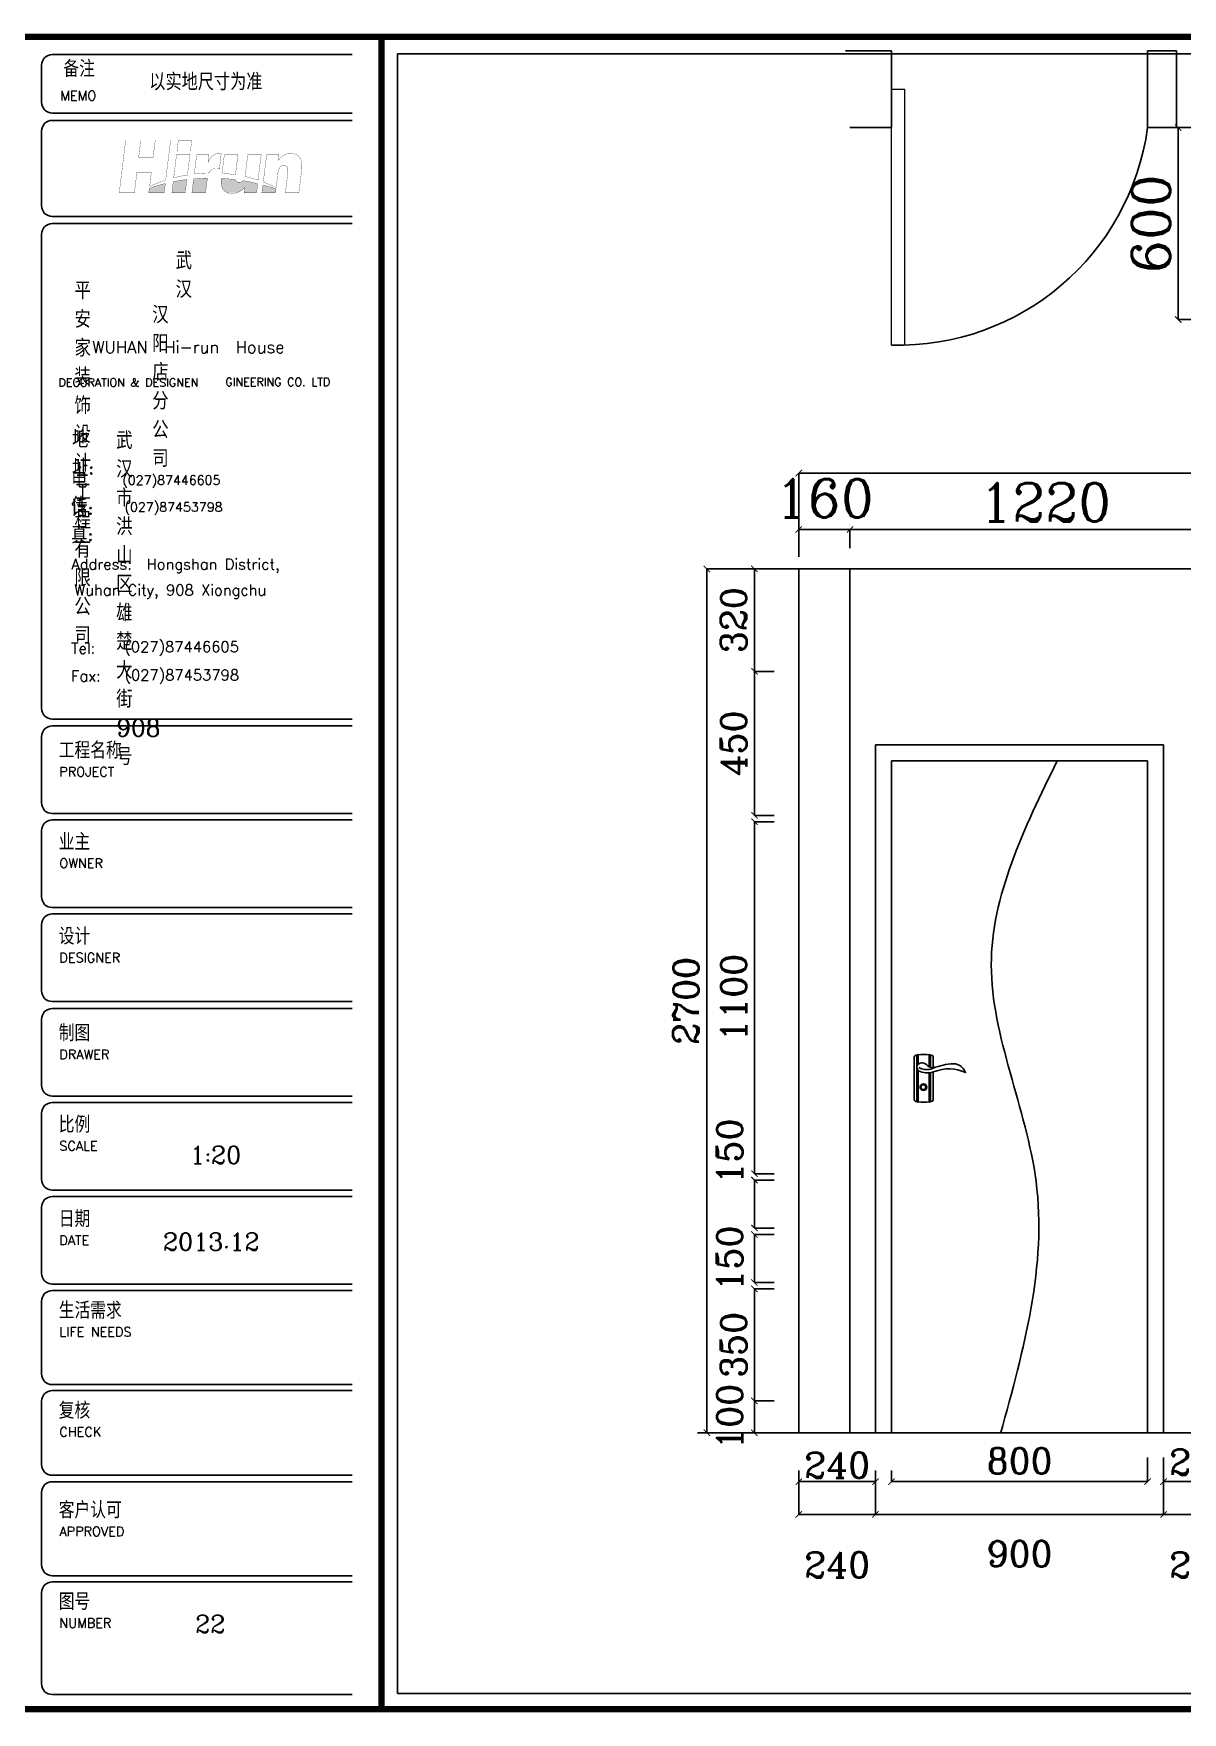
# Model space of a CAD drawing. Header units: millimetres. Extents: x 512961 to 1001058, y -961995 to -458543.
# Drawn here: x 891730 to 895319, y -886619 to -881372 of the extents above; entities that cross this region are included whole.
import ezdxf

# ---------------------------------------------------------------- set-up
doc = ezdxf.new("R2010")
doc.units = ezdxf.units.MM
doc.header["$MEASUREMENT"] = 0
doc.header["$PDMODE"] = 3
doc.linetypes.add('CONTINOUS', pattern=[0])
doc.layers.get('0').update_dxf_attribs({"linetype": 'CONTINUOUS'})
doc.layers.get('DEFPOINTS').update_dxf_attribs({"linetype": 'CONTINUOUS'})
for name, color, linetype in [('3', 44, 'CONTINUOUS'), ('7', 7, 'CONTINUOUS'), ('LAYER6', 251, 'CONTINUOUS'), ('O', 7, 'CONTINUOUS'), ('txt', 7, 'CONTINUOUS'), ('WINDOW', 5, 'CONTINUOUS'), ('家具内线', 8, 'CONTINUOUS'), ('家具外线', 4, 'CONTINUOUS'), ('装饰细节', 1, 'CONTINUOUS')]:
    doc.layers.add(name, color=color, linetype=linetype)
doc.layers.add('门窗', color=4, linetype='CONTINUOUS', lineweight=13)
doc.styles.add('HZXY', font='complex.shx', dxfattribs={"bigfont": 'HZXY.shx'})
doc.styles.add('ROMAND', font='romand')
doc.styles.get("Standard").update_dxf_attribs({"font": 'complex.shx', "bigfont": 'hzxy.shx'})
doc.dimstyles.new('LMDIM40', dxfattribs={"dimtxt": 80, "dimasz": 20, "dimexe": 0, "dimexo": 0, "dimgap": 25, "dimtad": 1, "dimdec": 0, "dimzin": 0, "dimdsep": 46, "dimtxsty": 'Standard', "dimblk1": 'DOT', "dimblk2": 'DOT', "dimsah": 1, "dimcen": 0, "dimclrd": 2, "dimclre": 2, "dimclrt": 2, "dimadec": 0, "dimazin": 0, "dimtfac": 1, "dimtdec": 0, "dimtmove": 2, "dimatfit": 3, "dimldrblk": 'DOT', "dimfxl": 0, "dimtolj": 1, "dimtzin": 0, "dimarcsym": 0})

# ---------------------------------------------------------------- blocks, each defined once
blk = doc.blocks.new('_ArchTick')
at = {"color": 0, "linetype": 'ByBlock', "const_width": 0.15}
blk.add_lwpolyline([(-0.5, -0.5), (0.5, 0.5)], dxfattribs=at)
blk = doc.blocks.new('*D860')
at = {"layer": 'DEFPOINTS', "color": 0}
for p in [(893982.3, -885645.1), (894043.8, -885645.1), (894043.8, -885745.1)]:
    blk.add_point(p, dxfattribs=at)
at = {"layer": 'txt', "color": 2, "lineweight": -2}
for p, q in [((894043.8, -885645.1), (893982.3, -885645.1)), ((893982.3, -885745.1), (893982.3, -885645.1)), ((894043.8, -885745.1), (893982.3, -885745.1))]:
    blk.add_line(p, q, dxfattribs=at)
at = {"layer": 'txt', "color": 2, "lineweight": -2, "xscale": 20, "yscale": 20, "zscale": 20}
for p, rotation in [((893982.3, -885645.1), 90), ((893982.3, -885745.1), 270)]:
    blk.add_blockref('_ArchTick', p, dxfattribs=dict(at, rotation=rotation))
at = {"layer": 'txt', "color": 2, "insert": (893904.8, -885695.1), "char_height": 80, "attachment_point": 5, "rotation": 90}
blk.add_mtext('\\A1;100', dxfattribs=at)
blk = doc.blocks.new('_DOT')
at = {"color": 0, "linetype": 'ByBlock'}
blk.add_line((-0.5, 0), (-1, 0), dxfattribs=at)
at = {"color": 0, "linetype": 'ByBlock', "const_width": 0.5}
blk.add_lwpolyline([(-0.25, 0, 1), (0.25, 0, 1)], format="xyb", close=True, dxfattribs=at)
blk = doc.blocks.new('DOT')
at = {"color": 0, "linetype": 'ByBlock'}
blk.add_line((-0.35, 0), (-1, 0), dxfattribs=at)
at = {"color": 0, "linetype": 'ByBlock', "const_width": 0.35}
blk.add_lwpolyline([(-0.175, 0, 1), (0.175, 0, 1)], format="xyb", close=True, dxfattribs=at)
blk = doc.blocks.new('*D861')
at = {"layer": 'DEFPOINTS', "color": 0}
for p in [(893982.3, -885295.1), (894043.8, -885295.1), (894043.8, -885645.1)]:
    blk.add_point(p, dxfattribs=at)
at = {"layer": 'txt', "color": 2, "lineweight": -2}
for p, q in [((894043.8, -885295.1), (893982.3, -885295.1)), ((893982.3, -885645.1), (893982.3, -885295.1)), ((894043.8, -885645.1), (893982.3, -885645.1))]:
    blk.add_line(p, q, dxfattribs=at)
at = {"layer": 'txt', "color": 2, "lineweight": -2, "xscale": 20, "yscale": 20, "zscale": 20}
for p, rotation in [((893982.3, -885295.1), 90), ((893982.3, -885645.1), 270)]:
    blk.add_blockref('_ArchTick', p, dxfattribs=dict(at, rotation=rotation))
at = {"layer": 'txt', "color": 2, "insert": (893917.3, -885470.1), "char_height": 80, "attachment_point": 5, "rotation": 90}
blk.add_mtext('\\A1;350', dxfattribs=at)
blk = doc.blocks.new('*D862')
at = {"layer": 'DEFPOINTS', "color": 0}
for p in [(893982.3, -885125.1), (894043.8, -885125.1), (894043.8, -885275.1)]:
    blk.add_point(p, dxfattribs=at)
at = {"layer": 'txt', "color": 2, "lineweight": -2}
for p, q in [((894043.8, -885125.1), (893982.3, -885125.1)), ((893982.3, -885275.1), (893982.3, -885125.1)), ((894043.8, -885275.1), (893982.3, -885275.1))]:
    blk.add_line(p, q, dxfattribs=at)
at = {"layer": 'txt', "color": 2, "lineweight": -2, "xscale": 20, "yscale": 20, "zscale": 20}
for p, rotation in [((893982.3, -885125.1), 90), ((893982.3, -885275.1), 270)]:
    blk.add_blockref('_ArchTick', p, dxfattribs=dict(at, rotation=rotation))
at = {"layer": 'txt', "color": 2, "insert": (893904.8, -885200.1), "char_height": 80, "attachment_point": 5, "rotation": 90}
blk.add_mtext('\\A1;150', dxfattribs=at)
blk = doc.blocks.new('*D863')
at = {"layer": 'DEFPOINTS', "color": 0}
for p in [(893982.3, -883835.1), (894043.8, -883835.1), (894043.8, -884935.1)]:
    blk.add_point(p, dxfattribs=at)
at = {"layer": 'txt', "color": 2, "lineweight": -2}
for p, q in [((894043.8, -883835.1), (893982.3, -883835.1)), ((893982.3, -884935.1), (893982.3, -883835.1)), ((894043.8, -884935.1), (893982.3, -884935.1))]:
    blk.add_line(p, q, dxfattribs=at)
at = {"layer": 'txt', "color": 2, "lineweight": -2, "xscale": 20, "yscale": 20, "zscale": 20}
for p, rotation in [((893982.3, -883835.1), 90), ((893982.3, -884935.1), 270)]:
    blk.add_blockref('_ArchTick', p, dxfattribs=dict(at, rotation=rotation))
at = {"layer": 'txt', "color": 2, "insert": (893917.3, -884385.1), "char_height": 80, "attachment_point": 5, "rotation": 90}
blk.add_mtext('\\A1;1100', dxfattribs=at)
blk = doc.blocks.new('*D864')
at = {"layer": 'DEFPOINTS', "color": 0}
for p in [(893982.3, -883365.1), (894043.8, -883365.1), (894043.8, -883815.1)]:
    blk.add_point(p, dxfattribs=at)
at = {"layer": 'txt', "color": 2, "lineweight": -2}
for p, q in [((894043.8, -883365.1), (893982.3, -883365.1)), ((893982.3, -883815.1), (893982.3, -883365.1)), ((894043.8, -883815.1), (893982.3, -883815.1))]:
    blk.add_line(p, q, dxfattribs=at)
at = {"layer": 'txt', "color": 2, "lineweight": -2, "xscale": 20, "yscale": 20, "zscale": 20}
for p, rotation in [((893982.3, -883365.1), 90), ((893982.3, -883815.1), 270)]:
    blk.add_blockref('_ArchTick', p, dxfattribs=dict(at, rotation=rotation))
at = {"layer": 'txt', "color": 2, "insert": (893917.3, -883590.1), "char_height": 80, "attachment_point": 5, "rotation": 90}
blk.add_mtext('\\A1;450', dxfattribs=at)
blk = doc.blocks.new('*D874')
at = {"layer": 'DEFPOINTS', "color": 0}
for p in [(894043.8, -883045.1), (893833.8, -885745.1), (894043.8, -885745.1)]:
    blk.add_point(p, dxfattribs=at)
at = {"layer": 'txt', "color": 2, "lineweight": -2}
for p, q in [((894043.8, -883045.1), (893833.8, -883045.1)), ((893833.8, -883045.1), (893833.8, -885745.1)), ((894043.8, -885745.1), (893833.8, -885745.1))]:
    blk.add_line(p, q, dxfattribs=at)
at = {"layer": 'txt', "color": 2, "lineweight": -2, "xscale": 20, "yscale": 20, "zscale": 20}
for p, rotation in [((893833.8, -883045.1), 90), ((893833.8, -885745.1), 270)]:
    blk.add_blockref('_ArchTick', p, dxfattribs=dict(at, rotation=rotation))
at = {"layer": 'txt', "color": 2, "insert": (893768.8, -884395.1), "char_height": 80, "attachment_point": 5, "rotation": 90}
blk.add_mtext('\\A1;2700', dxfattribs=at)
blk = doc.blocks.new('*D891')
at = {"layer": 'DEFPOINTS', "color": 0}
for p in [(894043.8, -884955.1), (893982.3, -885105.1), (894043.8, -885105.1)]:
    blk.add_point(p, dxfattribs=at)
at = {"layer": 'txt', "color": 2, "lineweight": -2}
for p, q in [((894043.8, -884955.1), (893982.3, -884955.1)), ((893982.3, -884955.1), (893982.3, -885105.1)), ((894043.8, -885105.1), (893982.3, -885105.1))]:
    blk.add_line(p, q, dxfattribs=at)
at = {"layer": 'txt', "color": 2, "lineweight": -2, "xscale": 20, "yscale": 20, "zscale": 20}
for p, rotation in [((893982.3, -884955.1), 90), ((893982.3, -885105.1), 270)]:
    blk.add_blockref('_ArchTick', p, dxfattribs=dict(at, rotation=rotation))
at = {"layer": 'txt', "color": 2, "insert": (893904.8, -884865.6), "char_height": 80, "attachment_point": 5, "rotation": 90}
blk.add_mtext('\\A1;150', dxfattribs=at)
blk = doc.blocks.new('A$C01DA1DB4')
at = {"layer": '3'}
for p, q in [((9, 147.8), (9, 2.1)), ((13, 148.4), (13, 50.1)), ((47, 148.4), (47, 57.3)), ((51, 147.8), (51, 56.9)), ((13, 30.7), (13, 1.5)), ((47, 39.1), (47, 1.5)), ((51, 40.8), (51, 2.1))]:
    blk.add_line(p, q, dxfattribs=at)
at = {"layer": '7'}
for points in [[(60, 55), (60, 141.5, 0.317837), (56.7, 146.2, 0.020494), (51, 147.8, 0.498427), (47, 148.4, 0.087848), (13, 148.4, 0.497981), (9, 147.8, 0.020494), (3.3, 146.2, 0.317837), (0, 141.5), (0, 8.4, 0.317837), (3.3, 3.7, 0.020494), (9, 2.1, 0.497981), (13, 1.5, 0.087848), (47, 1.5, 0.498427), (51, 2.1, 0.020494), (56.7, 3.7, 0.317837), (60, 8.4), (60, 41.8)], [(66.2, 40.4, 0.295184), (41.5, 35, -0.4517), (11.2, 32.2, -0.511556), (19.2, 53.7, -0.169061), (63.4, 53.9, 0.203923), (160.8, 56.8, -0.351886), (114.6, 29.6, -0.07865), (51.9, 46.3, 0.206613), (15, 40.6)]]:
    blk.add_lwpolyline(points, format="xyb", dxfattribs=at)
blk = doc.blocks.new('A$C2AD01419')
at = {"color": 0, "linetype": 'CONTINOUS', "ltscale": 300}
blk.add_blockref('A$C01DA1DB4', (0, -0.8), dxfattribs=at)
blk = doc.blocks.new('A$C4896531B')
at = {"layer": 'O', "color": 7}
for radius in [10.5, 7.5]:
    blk.add_circle((131.7, 46.7), radius, dxfattribs=at)
at = {"layer": 'O', "color": 7, "rotation": 180}
blk.add_blockref('A$C2AD01419', (160.8, 148.3), dxfattribs=at)
blk = doc.blocks.new('*D1065')
at = {"layer": 'DEFPOINTS', "color": 0}
for p in [(893982.3, -883045.1), (894120.7, -883045.1), (894043.8, -883365.1)]:
    blk.add_point(p, dxfattribs=at)
at = {"layer": 'txt', "color": 2, "lineweight": -2}
for p, q in [((894120.7, -883045.1), (893982.3, -883045.1)), ((893982.3, -883365.1), (893982.3, -883045.1)), ((894043.8, -883365.1), (893982.3, -883365.1))]:
    blk.add_line(p, q, dxfattribs=at)
at = {"layer": 'txt', "color": 2, "lineweight": -2, "xscale": 20, "yscale": 20, "zscale": 20}
for p, rotation in [((893982.3, -883045.1), 90), ((893982.3, -883365.1), 270)]:
    blk.add_blockref('_ArchTick', p, dxfattribs=dict(at, rotation=rotation))
at = {"layer": 'txt', "color": 2, "insert": (893917.3, -883205.1), "char_height": 80, "attachment_point": 5, "rotation": 90}
blk.add_mtext('\\A1;320', dxfattribs=at)
blk = doc.blocks.new('*D1090')
at = {"layer": 'DEFPOINTS', "color": 0}
for p in [(894280.7, -882921.6), (894280.7, -882979.9), (895500.7, -883007.6)]:
    blk.add_point(p, dxfattribs=at)
at = {"layer": 'txt', "color": 2, "lineweight": -2}
for p, q in [((894280.7, -882979.9), (894280.7, -882921.6)), ((895500.7, -882921.6), (894280.7, -882921.6)), ((895500.7, -883007.6), (895500.7, -882921.6))]:
    blk.add_line(p, q, dxfattribs=at)
at = {"layer": 'txt', "color": 2, "lineweight": -2, "xscale": 20, "yscale": 20, "zscale": 20, "rotation": 180}
blk.add_blockref('_ArchTick', (894280.7, -882921.6), dxfattribs=at)
at = {"layer": 'txt', "color": 2, "lineweight": -2, "xscale": 20, "yscale": 20, "zscale": 20}
blk.add_blockref('_ArchTick', (895500.7, -882921.6), dxfattribs=at)
at = {"layer": 'txt', "color": 2, "insert": (894890.7, -882836.6), "char_height": 120, "attachment_point": 5}
blk.add_mtext('\\A1;1220', dxfattribs=at)
blk = doc.blocks.new('*D1091')
at = {"layer": 'DEFPOINTS', "color": 0}
for p in [(894120.7, -882921.6), (894280.7, -882979.9), (894120.7, -883007.6)]:
    blk.add_point(p, dxfattribs=at)
at = {"layer": 'txt', "color": 2, "lineweight": -2}
for p, q in [((894120.7, -883007.6), (894120.7, -882921.6)), ((894280.7, -882921.6), (894120.7, -882921.6)), ((894280.7, -882979.9), (894280.7, -882921.6))]:
    blk.add_line(p, q, dxfattribs=at)
at = {"layer": 'txt', "color": 2, "lineweight": -2, "xscale": 20, "yscale": 20, "zscale": 20, "rotation": 180}
blk.add_blockref('_ArchTick', (894120.7, -882921.6), dxfattribs=at)
at = {"layer": 'txt', "color": 2, "lineweight": -2, "xscale": 20, "yscale": 20, "zscale": 20}
blk.add_blockref('_ArchTick', (894280.7, -882921.6), dxfattribs=at)
at = {"layer": 'txt', "color": 2, "insert": (894200.7, -882824.1), "char_height": 120, "attachment_point": 5}
blk.add_mtext('\\A1;160', dxfattribs=at)
blk = doc.blocks.new('*D1092')
at = {"layer": 'DEFPOINTS', "color": 0}
for p in [(897350.7, -882745.5), (894120.7, -883007.6), (897350.7, -883007.6)]:
    blk.add_point(p, dxfattribs=at)
at = {"layer": 'txt', "color": 2, "lineweight": -2}
for p, q in [((894120.7, -883007.6), (894120.7, -882745.5)), ((894120.7, -882745.5), (897350.7, -882745.5)), ((897350.7, -883007.6), (897350.7, -882745.5))]:
    blk.add_line(p, q, dxfattribs=at)
at = {"layer": 'txt', "color": 2, "lineweight": -2, "xscale": 20, "yscale": 20, "zscale": 20, "rotation": 180}
blk.add_blockref('_ArchTick', (894120.7, -882745.5), dxfattribs=at)
at = {"layer": 'txt', "color": 2, "lineweight": -2, "xscale": 20, "yscale": 20, "zscale": 20}
blk.add_blockref('_ArchTick', (897350.7, -882745.5), dxfattribs=at)
at = {"layer": 'txt', "color": 2, "insert": (895735.7, -882680.5), "char_height": 80, "attachment_point": 5}
blk.add_mtext('\\A1;3230', dxfattribs=at)
blk = doc.blocks.new('*D1093')
at = {"layer": 'DEFPOINTS', "color": 0}
for p in [(895500.7, -885819.1), (895260.7, -885897.6), (895260.7, -885897.6)]:
    blk.add_point(p, dxfattribs=at)
at = {"layer": 'txt', "color": 2, "lineweight": -2}
for p, q in [((895500.7, -885819.1), (895500.7, -885897.6)), ((895260.7, -885897.6), (895260.7, -885897.6)), ((895500.7, -885897.6), (895260.7, -885897.6))]:
    blk.add_line(p, q, dxfattribs=at)
at = {"layer": 'txt', "color": 2, "lineweight": -2, "xscale": 20, "yscale": 20, "zscale": 20, "rotation": 180}
blk.add_blockref('_ArchTick', (895260.7, -885897.6), dxfattribs=at)
at = {"layer": 'txt', "color": 2, "lineweight": -2, "xscale": 20, "yscale": 20, "zscale": 20}
blk.add_blockref('_ArchTick', (895500.7, -885897.6), dxfattribs=at)
at = {"layer": 'txt', "color": 2, "insert": (895380.7, -885836), "char_height": 80, "attachment_point": 5}
blk.add_mtext('\\A1;240', dxfattribs=at)
blk = doc.blocks.new('*D1094')
at = {"layer": 'DEFPOINTS', "color": 0}
for p in [(895210.7, -885821.9), (894410.7, -885862.6), (894410.7, -885897.6)]:
    blk.add_point(p, dxfattribs=at)
at = {"layer": 'txt', "color": 2, "lineweight": -2}
for p, q in [((895210.7, -885821.9), (895210.7, -885897.6)), ((894410.7, -885862.6), (894410.7, -885897.6)), ((895210.7, -885897.6), (894410.7, -885897.6))]:
    blk.add_line(p, q, dxfattribs=at)
at = {"layer": 'txt', "color": 2, "lineweight": -2, "xscale": 20, "yscale": 20, "zscale": 20, "rotation": 180}
blk.add_blockref('_ArchTick', (894410.7, -885897.6), dxfattribs=at)
at = {"layer": 'txt', "color": 2, "lineweight": -2, "xscale": 20, "yscale": 20, "zscale": 20}
blk.add_blockref('_ArchTick', (895210.7, -885897.6), dxfattribs=at)
at = {"layer": 'txt', "color": 2, "insert": (894810.7, -885832.6), "char_height": 80, "attachment_point": 5}
blk.add_mtext('\\A1;800', dxfattribs=at)
blk = doc.blocks.new('*D1102')
at = {"layer": 'DEFPOINTS', "color": 0}
for p in [(895306.3, -881665.6), (895500.7, -881665.6), (895500.7, -882265.6)]:
    blk.add_point(p, dxfattribs=at)
at = {"layer": 'txt', "color": 2, "lineweight": -2}
for p, q in [((895500.7, -881665.6), (895306.3, -881665.6)), ((895306.3, -882265.6), (895306.3, -881665.6)), ((895500.7, -882265.6), (895306.3, -882265.6))]:
    blk.add_line(p, q, dxfattribs=at)
at = {"layer": 'txt', "color": 2, "lineweight": -2, "xscale": 20, "yscale": 20, "zscale": 20}
for p, rotation in [((895306.3, -881665.6), 90), ((895306.3, -882265.6), 270)]:
    blk.add_blockref('_ArchTick', p, dxfattribs=dict(at, rotation=rotation))
at = {"layer": 'txt', "color": 2, "insert": (895221.3, -881965.6), "char_height": 120, "attachment_point": 5, "rotation": 90}
blk.add_mtext('\\A1;600', dxfattribs=at)
blk = doc.blocks.new('*D1110')
at = {"layer": 'DEFPOINTS', "color": 0}
for p in [(894120.7, -885862.6), (894360.7, -885862.6), (894120.7, -885897.6)]:
    blk.add_point(p, dxfattribs=at)
at = {"layer": 'txt', "color": 2, "lineweight": -2}
for p, q in [((894120.7, -885862.6), (894120.7, -885897.6)), ((894360.7, -885862.6), (894360.7, -885897.6)), ((894360.7, -885897.6), (894120.7, -885897.6))]:
    blk.add_line(p, q, dxfattribs=at)
at = {"layer": 'txt', "color": 2, "lineweight": -2, "xscale": 20, "yscale": 20, "zscale": 20, "rotation": 180}
blk.add_blockref('_ArchTick', (894120.7, -885897.6), dxfattribs=at)
at = {"layer": 'txt', "color": 2, "lineweight": -2, "xscale": 20, "yscale": 20, "zscale": 20}
blk.add_blockref('_ArchTick', (894360.7, -885897.6), dxfattribs=at)
at = {"layer": 'txt', "color": 2, "insert": (894240.7, -885846.1), "char_height": 80, "attachment_point": 5}
blk.add_mtext('\\A1;240', dxfattribs=at)
blk = doc.blocks.new('*D1111')
at = {"layer": 'DEFPOINTS', "color": 0}
for p in [(894120.7, -885862.6), (894360.7, -885862.6), (894360.7, -886000.1)]:
    blk.add_point(p, dxfattribs=at)
at = {"layer": 'txt', "color": 2, "lineweight": -2}
for p, q in [((894120.7, -885862.6), (894120.7, -886000.1)), ((894360.7, -885862.6), (894360.7, -886000.1)), ((894120.7, -886000.1), (894360.7, -886000.1))]:
    blk.add_line(p, q, dxfattribs=at)
at = {"layer": 'txt', "color": 2, "lineweight": -2, "xscale": 20, "yscale": 20, "zscale": 20, "rotation": 180}
blk.add_blockref('_ArchTick', (894120.7, -886000.1), dxfattribs=at)
at = {"layer": 'txt', "color": 2, "lineweight": -2, "xscale": 20, "yscale": 20, "zscale": 20}
blk.add_blockref('_ArchTick', (894360.7, -886000.1), dxfattribs=at)
at = {"layer": 'txt', "color": 2, "insert": (894240.7, -886157.6), "char_height": 80, "attachment_point": 5}
blk.add_mtext('\\A1;240', dxfattribs=at)
blk = doc.blocks.new('*D1112')
at = {"layer": 'DEFPOINTS', "color": 0}
for p in [(895260.7, -885821.9), (894360.7, -885862.6), (895260.7, -886000.1)]:
    blk.add_point(p, dxfattribs=at)
at = {"layer": 'txt', "color": 2, "lineweight": -2}
for p, q in [((895260.7, -885821.9), (895260.7, -886000.1)), ((894360.7, -885862.6), (894360.7, -886000.1)), ((894360.7, -886000.1), (895260.7, -886000.1))]:
    blk.add_line(p, q, dxfattribs=at)
at = {"layer": 'txt', "color": 2, "lineweight": -2, "xscale": 20, "yscale": 20, "zscale": 20, "rotation": 180}
blk.add_blockref('_ArchTick', (894360.7, -886000.1), dxfattribs=at)
at = {"layer": 'txt', "color": 2, "lineweight": -2, "xscale": 20, "yscale": 20, "zscale": 20}
blk.add_blockref('_ArchTick', (895260.7, -886000.1), dxfattribs=at)
at = {"layer": 'txt', "color": 2, "insert": (894810.7, -886123.1), "char_height": 80, "attachment_point": 5}
blk.add_mtext('\\A1;900', dxfattribs=at)
blk = doc.blocks.new('*D1113')
at = {"layer": 'DEFPOINTS', "color": 0}
for p in [(895260.7, -885821.9), (895500.7, -885819.1), (895500.7, -886000.1)]:
    blk.add_point(p, dxfattribs=at)
at = {"layer": 'txt', "color": 2, "lineweight": -2}
for p, q in [((895260.7, -885821.9), (895260.7, -886000.1)), ((895500.7, -885819.1), (895500.7, -886000.1)), ((895260.7, -886000.1), (895500.7, -886000.1))]:
    blk.add_line(p, q, dxfattribs=at)
at = {"layer": 'txt', "color": 2, "lineweight": -2, "xscale": 20, "yscale": 20, "zscale": 20, "rotation": 180}
blk.add_blockref('_ArchTick', (895260.7, -886000.1), dxfattribs=at)
at = {"layer": 'txt', "color": 2, "lineweight": -2, "xscale": 20, "yscale": 20, "zscale": 20}
blk.add_blockref('_ArchTick', (895500.7, -886000.1), dxfattribs=at)
at = {"layer": 'txt', "color": 2, "insert": (895380.7, -886157.6), "char_height": 80, "attachment_point": 5}
blk.add_mtext('\\A1;240', dxfattribs=at)
blk = doc.blocks.new('dty56ey6u76u')
h = blk.add_hatch(color=8)
h.paths.add_polyline_path([(152846, -147443, 0.008373), (152807, -147430, 0.012524), (152763, -147418), (152757, -147467), (152843, -147467)])
h.paths.add_polyline_path([(152731, -147410, 0.000978), (152687, -147400, 0.008202), (152639, -147391, -0.08076), (152632, -147397, -0.07009), (152625, -147400, -0.065952), (152611, -147401, -0.171138), (152599, -147397, -0.17102), (152592, -147385, 0.00912), (152548, -147380, 0.006727), (152504, -147377, 0.003583), (152503, -147387, 0.027491), (152503, -147407, 0.125398), (152515, -147446, 0.160866), (152544, -147467), (152600, -147467, 0.083032), (152626, -147454, 0.044846), (152641, -147443, 0.0269), (152650, -147431), (152646, -147467), (152724, -147467)])
h.paths.add_polyline_path([(152417, -147375, 0.005645), (152376, -147377, 0.006522), (152331, -147380), (152320, -147467), (152405, -147467)])
h.paths.add_polyline_path([(152289, -147384, 0.008787), (152246, -147390, 0.015086), (152203, -147398), (152195, -147467), (152278, -147467)])
h.paths.add_polyline_path([(152154, -147409, 0.011698), (152105, -147422, 0.006831), (152054, -147438), (152050, -147467), (152147, -147467)])
at = {"const_width": 1.59}
for points in [[(151906, -147139), (151866, -147467), (151961, -147467), (151976, -147341), (152066, -147341), (152056, -147427, -0.021361), (152111, -147404, -0.011006), (152156, -147388), (152187, -147139), (152091, -147139), (152077, -147249), (151987, -147249), (152001, -147139), (151906, -147139)], [(152224, -147228), (152206, -147374, -0.010557), (152247, -147364, -0.012892), (152292, -147356), (152308, -147228), (152224, -147228)], [(152350, -147228), (152335, -147349, -0.011867), (152377, -147345, -0.012997), (152427, -147343, -0.143936), (152446, -147321, -0.143683), (152474, -147314, -0.153668), (152483, -147317), (152492, -147317), (152503, -147223), (152499, -147223, -0.015573), (152497, -147222, 0.08379), (152493, -147221, 0.078886), (152473, -147223, 0.132596), (152444, -147241, 0.089043), (152421, -147276), (152427, -147228), (152350, -147228)], [(152523, -147228), (152508, -147345, -0.015908), (152550, -147349, -0.015358), (152592, -147355), (152608, -147228), (152523, -147228)], [(152669, -147228), (152661, -147297, 0.003215), (152656, -147334, -0.035874), (152651, -147365, -0.014819), (152695, -147376, -0.011975), (152733, -147388), (152753, -147228), (152669, -147228)], [(152766, -147400), (152787, -147228), (152864, -147228), (152860, -147265, -0.054355), (152881, -147242, -0.092924), (152910, -147225, -0.133066), (152954, -147223, -0.145597), (152986, -147238, -0.13647), (153003, -147267, -0.083603), (153007, -147314), (152988, -147467), (152904, -147467), (152919, -147346, 0.0455), (152920, -147326, 0.104986), (152916, -147308, 0.190303), (152904, -147298, 0.109725), (152891, -147296, 0.112267), (152876, -147301, 0.08735), (152867, -147312, 0.032594), (152862, -147324, 0.036354), (152858, -147339), (152847, -147435, 0.013342), (152803, -147415, 0.025843), (152766, -147400, 0.760251)], [(152054, -147438), (152050, -147467), (152147, -147467), (152154, -147409, 0.011698), (152105, -147422, 0.006831), (152054, -147438, -0.764062)], [(152203, -147398), (152195, -147467), (152278, -147467), (152289, -147384, 0.008787), (152246, -147390, 0.015086), (152203, -147398, -1.073063)], [(152331, -147380), (152320, -147467), (152405, -147467), (152417, -147375, 0.005645), (152376, -147377, 0.006522), (152331, -147380, -0.577686)], [(152731, -147410), (152724, -147467), (152646, -147467), (152650, -147431, -0.0269), (152641, -147443, -0.044846), (152626, -147454, -0.098409), (152595, -147468, -0.092639), (152556, -147470, -0.217932), (152515, -147446, -0.125398), (152503, -147407, -0.027491), (152503, -147387, -0.003583), (152504, -147377, -0.006727), (152548, -147380, -0.00912), (152592, -147385, 0.17102), (152599, -147397, 0.171138), (152611, -147401, 0.065952), (152625, -147400, 0.07009), (152632, -147397, 0.08076), (152639, -147391, -0.008202), (152687, -147400, -0.000978), (152731, -147410, 1.199229)], [(152763, -147418), (152757, -147467), (152843, -147467), (152846, -147443, 0.008373), (152807, -147430, 0.012524), (152763, -147418, -1.421416)]]:
    blk.add_lwpolyline(points, format="xyb", dxfattribs=at)
blk.add_lwpolyline([(152235, -147140), (152227, -147208), (152310, -147208), (152319, -147140), (152235, -147140)], dxfattribs=at)

msp = doc.modelspace()

# ---------------------------------------------------------------- linework, layer by layer
at = {"color": 4}
for p, q in [((891755.3, -881470.8), (891755.3, -881586.6)), ((892725.8, -881437.4), (891788.6, -881437.4)), ((892725.8, -881620), (891788.6, -881620)), ((891755.3, -881676.6), (891755.3, -881910)), ((892725.8, -881643.2), (891788.6, -881643.2)), ((892725.8, -881943.4), (891788.6, -881943.4)), ((892725.8, -881965.7), (891788.6, -881965.7)), ((891755.3, -881999.1), (891755.3, -883480.8)), ((892725.8, -883514.2), (891788.6, -883514.2)), ((891755.3, -883569), (891755.3, -883776)), ((891788.6, -883535.6), (892725.8, -883535.6)), ((891788.6, -883809.4), (892725.8, -883809.4)), ((891788.6, -883829.4), (892725.8, -883829.4)), ((891755.3, -883862.8), (891755.3, -884069.8)), ((891788.6, -884103.2), (892725.8, -884103.2)), ((891788.6, -884123.2), (892725.8, -884123.2)), ((891755.3, -884156.6), (891755.3, -884363.6)), ((891788.6, -884397), (892725.8, -884397)), ((891755.3, -884452.3), (891755.3, -884659.3)), ((891788.6, -884419), (892725.8, -884419)), ((891788.6, -884692.7), (892725.8, -884692.7)), ((891788.6, -884712.8), (892725.8, -884712.8)), ((891755.3, -884746.1), (891755.3, -884953.1)), ((891788.6, -884986.5), (892725.8, -884986.5)), ((891755.3, -885039.9), (891755.3, -885246.9)), ((891788.6, -885006.6), (892725.8, -885006.6)), ((891788.6, -885280.3), (892725.8, -885280.3)), ((891788.6, -885300.3), (892725.8, -885300.3)), ((891755.3, -885333.7), (891755.3, -885560.8)), ((891788.6, -885594.1), (892725.8, -885594.1)), ((891788.6, -885613), (892725.8, -885613)), ((891755.3, -885646.4), (891755.3, -885844.3)), ((891788.6, -885877.7), (892725.8, -885877.7)), ((891755.3, -885931.1), (891755.3, -886158.1)), ((891788.6, -885897.7), (892725.8, -885897.7)), ((891788.6, -886191.5), (892725.8, -886191.5)), ((891755.3, -886244.5), (891755.3, -886529.6)), ((891788.6, -886211.1), (892725.8, -886211.1)), ((891788.6, -886562.9), (892725.8, -886562.9))]:
    msp.add_line(p, q, dxfattribs=at)
at = {"const_width": 19.9}
for points in [[(885615.3, -886608.9), (892817.2, -886608.9), (892817.2, -881382), (885615.3, -881382)], [(892817.2, -886608.6), (900019.2, -886608.6), (900019.2, -881381.7), (892817.2, -881381.7)]]:
    msp.add_lwpolyline(points, close=True, dxfattribs=at)
at = {"color": 4}
msp.add_lwpolyline([(892867.3, -881435), (892867.3, -886559.6), (898907.5, -886559.6), (898907.5, -881435)], close=True, dxfattribs=at)
for centre, start, end in [((891788.6, -881470.8), 90, 180), ((891788.6, -881586.6), 180, 270), ((891788.6, -881676.6), 90, 180), ((891788.6, -881910), 180, 270), ((891788.6, -881999.1), 90, 180), ((891788.6, -883480.8), 180, 270), ((891788.6, -883569), 90, 180), ((891788.6, -883776), 180, 270), ((891788.6, -883862.8), 90, 180), ((891788.6, -884069.8), 180, 270), ((891788.6, -884156.6), 90, 180), ((891788.6, -884363.6), 180, 270), ((891788.6, -884452.3), 90, 180), ((891788.6, -884659.3), 180, 270), ((891788.6, -884746.1), 90, 180), ((891788.6, -884953.1), 180, 270), ((891788.6, -885039.9), 90, 180), ((891788.6, -885246.9), 180, 270), ((891788.6, -885333.7), 90, 180), ((891788.6, -885560.8), 180, 270), ((891788.6, -885646.4), 90, 180), ((891788.6, -885844.3), 180, 270), ((891788.6, -885931.1), 90, 180), ((891788.6, -886158.1), 180, 270), ((891788.6, -886244.5), 90, 180), ((891788.6, -886529.6), 180, 270)]:
    msp.add_arc(centre, 33.4, start, end, dxfattribs=at)
at = {"layer": 'WINDOW'}
for p, q in [((894410.7, -881425.6), (894266.7, -881425.6)), ((894410.7, -881665.6), (894410.7, -881425.6)), ((895210.7, -881665.6), (895210.7, -881425.6)), ((895210.7, -881425.6), (895300.7, -881425.6)), ((895300.7, -881425.6), (895300.7, -881665.6)), ((894410.7, -881665.6), (894280.7, -881665.6)), ((894410.7, -881665.6), (894280.7, -881665.6)), ((895210.7, -881665.6), (895300.7, -881665.6)), ((895300.7, -881665.6), (897350.7, -881665.6)), ((894120.7, -883045.1), (894120.7, -885745.1)), ((897590.7, -883045.1), (894120.7, -883045.1)), ((894280.7, -883045.1), (894280.7, -885745.1)), ((893804.2, -885745.1), (897733.7, -885745.1))]:
    msp.add_line(p, q, dxfattribs=at)
at = {"layer": '家具内线', "ltscale": 500}
msp.add_spline([(894928.2, -883645.1), (894722.2, -884282.7), (894862.2, -884959.4), (894751.5, -885746.7)], degree=3, dxfattribs=at)
at = {"layer": '家具外线'}
for p, q in [((894360.7, -883595.1), (895260.7, -883595.1)), ((894360.7, -883595.1), (894360.7, -885745.1)), ((895260.7, -885745.1), (895260.7, -883595.1)), ((894410.7, -883645.1), (894410.7, -885745.1)), ((894410.7, -883645.1), (895210.7, -883645.1)), ((895210.7, -885745.1), (895210.7, -883645.1))]:
    msp.add_line(p, q, dxfattribs=at)
at = {"layer": '装饰细节', "color": 250}
msp.add_arc((894430.7, -881558.5), 787.3, 268.5444, 352.1847, dxfattribs=at)
at = {"layer": '门窗'}
msp.add_lwpolyline([(894450.7, -881545.6), (894450.7, -882345.6), (894410.7, -882345.6), (894410.7, -881545.6), (894450.7, -881545.6)], dxfattribs=at)

# ---------------------------------------------------------------- block references
at = {"color": 1, "xscale": 0.5, "yscale": 0.5, "zscale": 0.5}
msp.add_blockref('dty56ey6u76u', (816065, -808135.8), dxfattribs=at)
at = {"layer": 'LAYER6', "color": 4, "extrusion": (0, 0, -1), "zscale": -1}
msp.add_blockref('A$C4896531B', (-894641.9, -884711.3), dxfattribs=at)

# ---------------------------------------------------------------- texts
for s, height, style, p in [('备注', 51.77, 'HZXY', (891823.7, -881507.7)), ('以实地尺寸为准', 53.2, 'HZXY', (892091.8, -881549.2)), ('MEMO', 29.38, 'ROMAND', (891814, -881580.5)), ('WUHAN  Hi-run  House', 37.498, 'HZXY', (891913.2, -882370.3, -577.1)), ('DECORATION & DESIGNEN', 25.491, 'HZXY', (891808, -882474.8, -577.1)), ('GINEERING CO. LTD', 25.491, 'HZXY', (892329.3, -882473.3, -577.1)), ('(027)87446605', 28.856, 'HZXY', (892007.4, -882781.9, -494.7)), (' (027)87453798', 28.856, 'HZXY', (891994.4, -882865.9, -494.7)), ('Address:  Hongshan District, ', 33.666, 'HZXY', (891848.4, -883046.8, -577.1)), (' Wuhan City, 908 Xiongchu  ', 33.666, 'HZXY', (891833.9, -883127.7)), (' (027)87446605', 33.666, 'HZXY', (891991, -883305, -395.7)), (' (027)87453798', 33.666, 'HZXY', (891991.4, -883393.2, -494.7)), ('工程名称', 51.77, 'HZXY', (891809, -883637.9)), ('PROJECT', 29.38, 'ROMAND', (891811, -883693.5)), ('业主', 51.77, 'HZXY', (891809, -883924.1)), ('OWNER', 29.38, 'ROMAND', (891811, -883979.7)), ('设计', 51.77, 'HZXY', (891809, -884219)), ('DESIGNER', 29.38, 'ROMAND', (891811, -884274.6)), ('制图', 51.77, 'HZXY', (891809, -884521.3)), ('DRAWER', 29.38, 'ROMAND', (891811, -884576.9)), ('比例', 51.77, 'HZXY', (891809, -884807.5)), ('SCALE', 29.38, 'ROMAND', (891811, -884863)), ('日期', 51.77, 'HZXY', (891809, -885102.4)), ('DATE', 29.38, 'ROMAND', (891811, -885158)), ('复核', 51.77, 'HZXY', (891809, -885701.2)), ('CHECK', 29.38, 'ROMAND', (891811, -885756.8)), ('客户认可', 51.77, 'HZXY', (891809, -886012.4)), ('APPROVED', 29.38, 'ROMAND', (891811, -886067.9)), ('图号', 51.77, 'HZXY', (891809, -886298.5)), ('NUMBER', 29.38, 'ROMAND', (891811, -886354.1))]:
    msp.add_text(s, height=height, dxfattribs=dict(style=style)).set_placement(p)
for s, p in [('1:20', (892218.6, -884904)), ('2013.12', (892134.6, -885175)), ('22', (892235.1, -886370.3))]:
    msp.add_text(s, height=55).set_placement(p)
at = {"color": 2}
for s, height, style, p in [('生活需求', 51.77, 'HZXY', (891809, -885388.5)), ('LIFE NEEDS', 29.38, 'ROMAND', (891811, -885444.1))]:
    msp.add_text(s, height=height, dxfattribs=dict(at, style=style)).set_placement(p)
at = {"attachment_point": 1, "style": 'HZXY'}
for s, insert, char_height, width in [('武汉', (892174.2, -882054.5, -577.1), 53.87, 0.285), ('平安家装饰设计工程有限公司', (891858.1, -882148.1, -577.1), 53.865, 0.337), ('汉阳店分公司', (892101.1, -882223.6, -577.1), 53.87, 0.25), ('地址:', (891850.3, -882612.9, -577.1), 53.87, 0.337), ('武汉市洪山区雄楚大街908号', (891988.3, -882616.4, -577.1), 53.865, 0.285), ('电话:', (891847.7, -882738.6, -577.1), 53.87, 0.337), ('传真:', (891847.7, -882821.3, -577.1), 53.87, 0.337), ('Tel:', (891847.7, -883276.2, -577.1), 33.67, 0.337), ('Fax:', (891847.7, -883362.9, -577.1), 33.67, 0.337)]:
    msp.add_mtext(s, dxfattribs=dict(at, insert=insert, char_height=char_height, width=width))

# ---------------------------------------------------------------- dimensions: what is measured, and where the dimension line sits
at = {"layer": 'txt'}
for base, p1, p2, angle, override, picture, middle in [((895306.3, -881665.6), (895500.7, -882265.6), (895500.7, -881665.6), 90, {"dimtxt": 120, "dimblk": 'ArchTick', "dimsah": 0, "dimldrblk": 'DOT'}, '*D1102', (895221.3, -881965.6)), ((893833.8, -885745.1), (894043.8, -883045.1), (894043.8, -885745.1), 90, {"dimblk": 'ArchTick', "dimsah": 0, "dimldrblk": 'DOT'}, '*D874', (893768.8, -884395.1)), ((893982.3, -883045.1), (894043.8, -883365.1), (894120.7, -883045.1), 90, {"dimblk": 'ArchTick', "dimsah": 0, "dimldrblk": 'DOT'}, '*D1065', (893917.3, -883205.1)), ((893982.3, -883365.1), (894043.8, -883815.1), (894043.8, -883365.1), 270, {"dimblk": 'ArchTick', "dimsah": 0, "dimldrblk": 'DOT'}, '*D864', (893917.3, -883590.1)), ((893982.3, -883835.1), (894043.8, -884935.1), (894043.8, -883835.1), 270, {"dimblk": 'ArchTick', "dimsah": 0, "dimldrblk": 'DOT'}, '*D863', (893917.3, -884385.1)), ((893982.3, -885125.1), (894043.8, -885275.1), (894043.8, -885125.1), 270, {"dimblk": 'ArchTick', "dimsah": 0, "dimldrblk": 'DOT'}, '*D862', (893904.8, -885200.1)), ((893982.3, -885295.1), (894043.8, -885645.1), (894043.8, -885295.1), 270, {"dimblk": 'ArchTick', "dimsah": 0, "dimldrblk": 'DOT'}, '*D861', (893917.3, -885470.1)), ((893982.3, -885645.1), (894043.8, -885745.1), (894043.8, -885645.1), 270, {"dimblk": 'ArchTick', "dimsah": 0, "dimldrblk": 'DOT'}, '*D860', (893904.8, -885695.1))]:
    dim = msp.add_linear_dim(base=base, p1=p1, p2=p2, angle=angle, dimstyle='LMDIM40', override=override, dxfattribs=at)
    dim.commit()
    dim.dimension.update_dxf_attribs({"geometry": picture, "text_midpoint": middle})
for base, p1, p2, override, picture, middle in [((897350.7, -882745.5), (894120.7, -883007.6), (897350.7, -883007.6), {"dimblk": 'ArchTick', "dimsah": 0, "dimldrblk": 'DOT'}, '*D1092', (895735.7, -882680.5)), ((894120.7, -882921.6), (894280.7, -882979.9), (894120.7, -883007.6), {"dimtxt": 120, "dimblk": 'ArchTick', "dimsah": 0, "dimldrblk": 'DOT'}, '*D1091', (894200.7, -882824.1)), ((894280.7, -882921.6), (895500.7, -883007.6), (894280.7, -882979.9), {"dimtxt": 120, "dimblk": 'ArchTick', "dimsah": 0, "dimldrblk": 'DOT'}, '*D1090', (894890.7, -882836.6)), ((894410.7, -885897.6), (895210.7, -885821.9), (894410.7, -885862.6), {"dimblk": 'ArchTick', "dimsah": 0, "dimldrblk": 'DOT'}, '*D1094', (894810.7, -885832.6)), ((895500.7, -886000.1), (895260.7, -885821.9), (895500.7, -885819.1), {"dimblk": 'ArchTick', "dimsah": 0, "dimldrblk": 'DOT'}, '*D1113', (895380.7, -886157.6)), ((894360.7, -886000.1), (894120.7, -885862.6), (894360.7, -885862.6), {"dimblk": 'ArchTick', "dimsah": 0, "dimldrblk": 'DOT'}, '*D1111', (894240.7, -886157.6))]:
    dim = msp.add_linear_dim(base=base, p1=p1, p2=p2, dimstyle='LMDIM40', override=override, dxfattribs=at)
    dim.commit()
    dim.dimension.update_dxf_attribs({"geometry": picture, "text_midpoint": middle})
dim = msp.add_linear_dim(base=(893982.3, -885105.1), p1=(894043.8, -884955.1), p2=(894043.8, -885105.1), angle=90, dimstyle='LMDIM40', override={"dimblk": 'ArchTick', "dimsah": 0, "dimldrblk": 'DOT'}, dxfattribs=at)
dim.commit()
dim.dimension.update_dxf_attribs({"geometry": '*D891', "text_midpoint": (893904.8, -884865.6), "dimtype": 160})
for base, p1, p2, picture, middle in [((894120.7, -885897.6), (894360.7, -885862.6), (894120.7, -885862.6), '*D1110', (894240.7, -885846.1)), ((895260.7, -886000.1), (894360.7, -885862.6), (895260.7, -885821.9), '*D1112', (894810.7, -886123.1)), ((895260.7, -885897.6), (895500.7, -885819.1), (895260.7, -885897.6), '*D1093', (895380.7, -885836))]:
    dim = msp.add_linear_dim(base=base, p1=p1, p2=p2, dimstyle='LMDIM40', override={"dimblk": 'ArchTick', "dimsah": 0, "dimldrblk": 'DOT'}, dxfattribs=at)
    dim.commit()
    dim.dimension.update_dxf_attribs({"geometry": picture, "text_midpoint": middle, "dimtype": 160})

doc.saveas('drawing.dxf')
